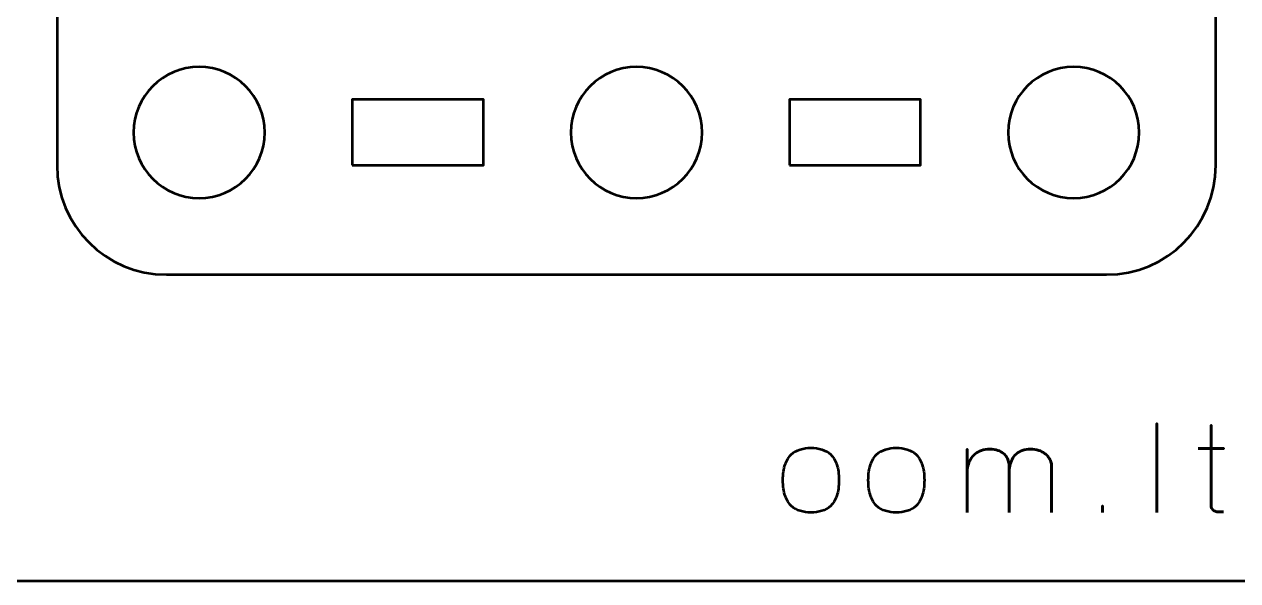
# Model space of a CAD drawing. Header units: centimetres. Extents: x -21 to 0, y -29.7 to 0.
# Drawn here: x -11.7 to -6.15, y -29.7 to -27.16 of the extents above; entities that cross this region are included whole.
import ezdxf

# ---------------------------------------------------------------- set-up
doc = ezdxf.new("R2010")
doc.units = ezdxf.units.CM
doc.header["$MEASUREMENT"] = 0
doc.layers.add('Layer 1', color=7, linetype='Continuous')

msp = doc.modelspace()

# ---------------------------------------------------------------- linework, layer by layer
at = {"layer": 'Layer 1', "color": 22, "lineweight": 53}
msp.add_open_spline([(-21.00001, -29.19995), (-21.00001, -29.19995), (-21.00001, -0.49992), (-21.00001, -0.49992), (-21.00001, -0.49992), (-21.00001, -0.22295), (-20.77692, 0.00004), (-20.49992, 0.00004), (-20.49992, 0.00004), (-20.49992, 0.00004), (-0.50006, 0.00004), (-0.50006, 0.00004), (-0.50006, 0.00004), (-0.22292, 0.00004), (0.00004, -0.22295), (0.00004, -0.49992), (0.00004, -0.49992), (0.00004, -0.49992), (0.00004, -29.19995), (0.00004, -29.19995), (0.00004, -29.19995), (0.00004, -29.47695), (-0.22292, -29.70004), (-0.50006, -29.70004), (-0.50006, -29.70004), (-0.50006, -29.70004), (-20.49992, -29.70004), (-20.49992, -29.70004), (-20.49992, -29.70004), (-20.77692, -29.70004), (-21.00001, -29.47695), (-21.00001, -29.19995)], degree=3, knots=[0, 0, 0, 0, 0.125, 0.125, 0.125, 0.125, 0.25, 0.25, 0.25, 0.25, 0.375, 0.375, 0.375, 0.375, 0.5, 0.5, 0.5, 0.5, 0.625, 0.625, 0.625, 0.625, 0.75, 0.75, 0.75, 0.75, 0.875, 0.875, 0.875, 0.875, 1, 1, 1, 1], dxfattribs=at)
at = {"layer": 'Layer 1', "color": 2, "lineweight": 53}
msp.add_open_spline([(-11.55001, -27.79994), (-11.55001, -27.79994), (-11.55001, -23.50007), (-11.55001, -23.50007), (-11.55001, -23.50007), (-11.55001, -23.22293), (-11.32692, -22.99997), (-11.04992, -22.99997), (-11.04992, -22.99997), (-11.04992, -22.99997), (-6.75005, -22.99997), (-6.75005, -22.99997), (-6.75005, -22.99997), (-6.47291, -22.99997), (-6.24995, -23.22293), (-6.24995, -23.50007), (-6.24995, -23.50007), (-6.24995, -23.50007), (-6.24995, -27.79994), (-6.24995, -27.79994), (-6.24995, -27.79994), (-6.24995, -28.07694), (-6.47291, -28.30003), (-6.75005, -28.30003), (-6.75005, -28.30003), (-6.75005, -28.30003), (-11.04992, -28.30003), (-11.04992, -28.30003), (-11.04992, -28.30003), (-11.32692, -28.30003), (-11.55001, -28.07694), (-11.55001, -27.79994)], degree=3, knots=[0, 0, 0, 0, 0.125, 0.125, 0.125, 0.125, 0.25, 0.25, 0.25, 0.25, 0.375, 0.375, 0.375, 0.375, 0.5, 0.5, 0.5, 0.5, 0.625, 0.625, 0.625, 0.625, 0.75, 0.75, 0.75, 0.75, 0.875, 0.875, 0.875, 0.875, 1, 1, 1, 1], dxfattribs=at)
at = {"layer": 'Layer 1', "lineweight": 53}
for points in [[(-10.89998, -27.35), (-10.73421, -27.35), (-10.59998, -27.48423), (-10.59998, -27.65001), (-10.59998, -27.65001), (-10.59998, -27.81567), (-10.73421, -27.95001), (-10.89998, -27.95001), (-10.89998, -27.95001), (-11.06565, -27.95001), (-11.19999, -27.81567), (-11.19999, -27.65001), (-11.19999, -27.65001), (-11.19999, -27.48423), (-11.06565, -27.35), (-10.89998, -27.35)], [(-8.89991, -27.35), (-8.73428, -27.35), (-8.59991, -27.48423), (-8.59991, -27.65001), (-8.59991, -27.65001), (-8.59991, -27.81567), (-8.73428, -27.95001), (-8.89991, -27.95001), (-8.89991, -27.95001), (-9.06568, -27.95001), (-9.19991, -27.81567), (-9.19991, -27.65001), (-9.19991, -27.65001), (-9.19991, -27.48423), (-9.06568, -27.35), (-8.89991, -27.35)], [(-6.89998, -27.35), (-6.73431, -27.35), (-6.59998, -27.48423), (-6.59998, -27.65001), (-6.59998, -27.65001), (-6.59998, -27.81567), (-6.73431, -27.95001), (-6.89998, -27.95001), (-6.89998, -27.95001), (-7.06561, -27.95001), (-7.19998, -27.81567), (-7.19998, -27.65001), (-7.19998, -27.65001), (-7.19998, -27.48423), (-7.06561, -27.35), (-6.89998, -27.35)], [(-10.19997, -27.79994), (-10.19997, -27.79994), (-10.19997, -27.49993), (-10.19997, -27.49993), (-10.19997, -27.49993), (-10.19997, -27.49993), (-9.59996, -27.49993), (-9.59996, -27.49993), (-9.59996, -27.49993), (-9.59996, -27.49993), (-9.59996, -27.79994), (-9.59996, -27.79994), (-9.59996, -27.79994), (-9.59996, -27.79994), (-10.19997, -27.79994), (-10.19997, -27.79994)], [(-8.2, -27.79994), (-8.2, -27.79994), (-8.2, -27.49993), (-8.2, -27.49993), (-8.2, -27.49993), (-8.2, -27.49993), (-7.6, -27.49993), (-7.6, -27.49993), (-7.6, -27.49993), (-7.6, -27.49993), (-7.6, -27.79994), (-7.6, -27.79994), (-7.6, -27.79994), (-7.6, -27.79994), (-8.2, -27.79994), (-8.2, -27.79994)]]:
    msp.add_open_spline(points, degree=3, knots=[0, 0, 0, 0, 0.25, 0.25, 0.25, 0.25, 0.5, 0.5, 0.5, 0.5, 0.75, 0.75, 0.75, 0.75, 1, 1, 1, 1], dxfattribs=at)
at = {"layer": 'Layer 1', "color": 30, "lineweight": 53}
for points, knots in [([(-6.51906, -29.38783), (-6.51906, -29.38783), (-6.51906, -28.98087), (-6.51906, -28.98087), (-6.51906, -28.98087), (-6.51906, -28.98087), (-6.51906, -29.38783), (-6.51906, -29.38783)], [0, 0, 0, 0, 0.5, 0.5, 0.5, 0.5, 1, 1, 1, 1]), ([(-6.21426, -29.38501), (-6.22122, -29.38557), (-6.22818, -29.38576), (-6.23496, -29.38557), (-6.23496, -29.38557), (-6.24173, -29.38538), (-6.24785, -29.38435), (-6.2534, -29.38228), (-6.2534, -29.38228), (-6.25895, -29.3803), (-6.26337, -29.37673), (-6.26675, -29.37165), (-6.26675, -29.37165), (-6.27005, -29.36657), (-6.27174, -29.35933), (-6.27183, -29.35001), (-6.27183, -29.35001), (-6.27183, -29.34559), (-6.27183, -29.33807), (-6.27183, -29.32753), (-6.27183, -29.32753), (-6.27183, -29.3169), (-6.27183, -29.3041), (-6.27183, -29.28896), (-6.27183, -29.28896), (-6.27183, -29.27381), (-6.27183, -29.25726), (-6.27183, -29.23929), (-6.27183, -29.23929), (-6.27183, -29.22132), (-6.27183, -29.20279), (-6.27183, -29.1836), (-6.27183, -29.1836), (-6.27183, -29.16441), (-6.27183, -29.1455), (-6.27183, -29.12678), (-6.27183, -29.12678), (-6.27183, -29.10806), (-6.27183, -29.09046), (-6.27183, -29.07391), (-6.27183, -29.07391), (-6.27183, -29.05735), (-6.27183, -29.04267), (-6.27183, -29.02998), (-6.27183, -29.02998), (-6.27183, -29.01718), (-6.27183, -29.00721), (-6.27183, -28.99987), (-6.27183, -28.99987), (-6.27183, -28.99263), (-6.27183, -28.98886), (-6.27183, -28.98877), (-6.27183, -28.98877), (-6.27183, -28.98886), (-6.27183, -28.99263), (-6.27183, -28.99987), (-6.27183, -28.99987), (-6.27183, -29.00721), (-6.27183, -29.01718), (-6.27183, -29.02998), (-6.27183, -29.02998), (-6.27183, -29.04267), (-6.27183, -29.05735), (-6.27183, -29.07391), (-6.27183, -29.07391), (-6.27183, -29.09046), (-6.27183, -29.10806), (-6.27183, -29.12678), (-6.27183, -29.12678), (-6.27183, -29.1455), (-6.27183, -29.16441), (-6.27183, -29.1836), (-6.27183, -29.1836), (-6.27183, -29.20279), (-6.27183, -29.22132), (-6.27183, -29.23929), (-6.27183, -29.23929), (-6.27183, -29.25726), (-6.27183, -29.27381), (-6.27183, -29.28896), (-6.27183, -29.28896), (-6.27183, -29.3041), (-6.27183, -29.3169), (-6.27183, -29.32753), (-6.27183, -29.32753), (-6.27183, -29.33807), (-6.27183, -29.34559), (-6.27183, -29.35001), (-6.27183, -29.35001), (-6.27174, -29.35933), (-6.27005, -29.36657), (-6.26675, -29.37165), (-6.26675, -29.37165), (-6.26337, -29.37673), (-6.25895, -29.3803), (-6.2534, -29.38228), (-6.2534, -29.38228), (-6.24785, -29.38435), (-6.24173, -29.38538), (-6.23496, -29.38557), (-6.23496, -29.38557), (-6.22818, -29.38576), (-6.22122, -29.38557), (-6.21426, -29.38501)], [0, 0, 0, 0, 0.0384615, 0.0384615, 0.0384615, 0.0384615, 0.0769231, 0.0769231, 0.0769231, 0.0769231, 0.1153846, 0.1153846, 0.1153846, 0.1153846, 0.1538462, 0.1538462, 0.1538462, 0.1538462, 0.1923077, 0.1923077, 0.1923077, 0.1923077, 0.2307692, 0.2307692, 0.2307692, 0.2307692, 0.2692308, 0.2692308, 0.2692308, 0.2692308, 0.3076923, 0.3076923, 0.3076923, 0.3076923, 0.3461538, 0.3461538, 0.3461538, 0.3461538, 0.3846154, 0.3846154, 0.3846154, 0.3846154, 0.4230769, 0.4230769, 0.4230769, 0.4230769, 0.4615385, 0.4615385, 0.4615385, 0.4615385, 0.5, 0.5, 0.5, 0.5, 0.5384615, 0.5384615, 0.5384615, 0.5384615, 0.5769231, 0.5769231, 0.5769231, 0.5769231, 0.6153846, 0.6153846, 0.6153846, 0.6153846, 0.6538462, 0.6538462, 0.6538462, 0.6538462, 0.6923077, 0.6923077, 0.6923077, 0.6923077, 0.7307692, 0.7307692, 0.7307692, 0.7307692, 0.7692308, 0.7692308, 0.7692308, 0.7692308, 0.8076923, 0.8076923, 0.8076923, 0.8076923, 0.8461538, 0.8461538, 0.8461538, 0.8461538, 0.8846154, 0.8846154, 0.8846154, 0.8846154, 0.9230769, 0.9230769, 0.9230769, 0.9230769, 0.9615385, 0.9615385, 0.9615385, 0.9615385, 1, 1, 1, 1]), ([(-8.10175, -29.38783), (-8.08397, -29.38792), (-8.06742, -29.38567), (-8.05199, -29.38087), (-8.05199, -29.38087), (-8.03656, -29.37607), (-8.02292, -29.36807), (-8.01125, -29.35688), (-8.01125, -29.35688), (-7.99949, -29.34569), (-7.99037, -29.33054), (-7.98369, -29.31135), (-7.98369, -29.31135), (-7.97711, -29.29225), (-7.97372, -29.26845), (-7.97362, -29.23995), (-7.97362, -29.23995), (-7.97372, -29.21154), (-7.97711, -29.18783), (-7.98369, -29.16883), (-7.98369, -29.16883), (-7.99037, -29.14982), (-7.99949, -29.13468), (-8.01125, -29.12348), (-8.01125, -29.12348), (-8.02292, -29.11238), (-8.03656, -29.10439), (-8.05199, -29.09959), (-8.05199, -29.09959), (-8.06742, -29.09479), (-8.08397, -29.09253), (-8.10175, -29.09263), (-8.10175, -29.09263), (-8.11934, -29.09253), (-8.1359, -29.09479), (-8.15133, -29.09959), (-8.15133, -29.09959), (-8.16676, -29.10439), (-8.1803, -29.11238), (-8.19206, -29.12348), (-8.19206, -29.12348), (-8.20382, -29.13468), (-8.21304, -29.14982), (-8.21972, -29.16883), (-8.21972, -29.16883), (-8.2264, -29.18783), (-8.22979, -29.21154), (-8.22988, -29.23995), (-8.22988, -29.23995), (-8.22979, -29.26845), (-8.2264, -29.29225), (-8.21972, -29.31135), (-8.21972, -29.31135), (-8.21304, -29.33054), (-8.20382, -29.34569), (-8.19206, -29.35688), (-8.19206, -29.35688), (-8.1803, -29.36807), (-8.16676, -29.37607), (-8.15133, -29.38087), (-8.15133, -29.38087), (-8.1359, -29.38567), (-8.11934, -29.38792), (-8.10175, -29.38783)], [0, 0, 0, 0, 0.0625, 0.0625, 0.0625, 0.0625, 0.125, 0.125, 0.125, 0.125, 0.1875, 0.1875, 0.1875, 0.1875, 0.25, 0.25, 0.25, 0.25, 0.3125, 0.3125, 0.3125, 0.3125, 0.375, 0.375, 0.375, 0.375, 0.4375, 0.4375, 0.4375, 0.4375, 0.5, 0.5, 0.5, 0.5, 0.5625, 0.5625, 0.5625, 0.5625, 0.625, 0.625, 0.625, 0.625, 0.6875, 0.6875, 0.6875, 0.6875, 0.75, 0.75, 0.75, 0.75, 0.8125, 0.8125, 0.8125, 0.8125, 0.875, 0.875, 0.875, 0.875, 0.9375, 0.9375, 0.9375, 0.9375, 1, 1, 1, 1]), ([(-8.10175, -29.38783), (-8.08397, -29.38792), (-8.06742, -29.38567), (-8.05199, -29.38087), (-8.05199, -29.38087), (-8.03656, -29.37607), (-8.02292, -29.36807), (-8.01125, -29.35688), (-8.01125, -29.35688), (-7.99949, -29.34569), (-7.99037, -29.33054), (-7.98369, -29.31135), (-7.98369, -29.31135), (-7.97711, -29.29225), (-7.97372, -29.26845), (-7.97362, -29.23995), (-7.97362, -29.23995), (-7.97372, -29.21154), (-7.97711, -29.18783), (-7.98369, -29.16883), (-7.98369, -29.16883), (-7.99037, -29.14982), (-7.99949, -29.13468), (-8.01125, -29.12348), (-8.01125, -29.12348), (-8.02292, -29.11238), (-8.03656, -29.10439), (-8.05199, -29.09959), (-8.05199, -29.09959), (-8.06742, -29.09479), (-8.08397, -29.09253), (-8.10175, -29.09263), (-8.10175, -29.09263), (-8.11934, -29.09253), (-8.1359, -29.09479), (-8.15133, -29.09959), (-8.15133, -29.09959), (-8.16676, -29.10439), (-8.1803, -29.11238), (-8.19206, -29.12348), (-8.19206, -29.12348), (-8.20382, -29.13468), (-8.21304, -29.14982), (-8.21972, -29.16883), (-8.21972, -29.16883), (-8.2264, -29.18783), (-8.22979, -29.21154), (-8.22988, -29.23995), (-8.22988, -29.23995), (-8.22979, -29.26845), (-8.2264, -29.29225), (-8.21972, -29.31135), (-8.21972, -29.31135), (-8.21304, -29.33054), (-8.20382, -29.34569), (-8.19206, -29.35688), (-8.19206, -29.35688), (-8.1803, -29.36807), (-8.16676, -29.37607), (-8.15133, -29.38087), (-8.15133, -29.38087), (-8.1359, -29.38567), (-8.11934, -29.38792), (-8.10175, -29.38783)], [0, 0, 0, 0, 0.0625, 0.0625, 0.0625, 0.0625, 0.125, 0.125, 0.125, 0.125, 0.1875, 0.1875, 0.1875, 0.1875, 0.25, 0.25, 0.25, 0.25, 0.3125, 0.3125, 0.3125, 0.3125, 0.375, 0.375, 0.375, 0.375, 0.4375, 0.4375, 0.4375, 0.4375, 0.5, 0.5, 0.5, 0.5, 0.5625, 0.5625, 0.5625, 0.5625, 0.625, 0.625, 0.625, 0.625, 0.6875, 0.6875, 0.6875, 0.6875, 0.75, 0.75, 0.75, 0.75, 0.8125, 0.8125, 0.8125, 0.8125, 0.875, 0.875, 0.875, 0.875, 0.9375, 0.9375, 0.9375, 0.9375, 1, 1, 1, 1]), ([(-7.71116, -29.38783), (-7.69338, -29.38792), (-7.67683, -29.38567), (-7.6614, -29.38087), (-7.6614, -29.38087), (-7.64597, -29.37607), (-7.63233, -29.36807), (-7.62066, -29.35688), (-7.62066, -29.35688), (-7.6089, -29.34569), (-7.59978, -29.33054), (-7.5931, -29.31135), (-7.5931, -29.31135), (-7.58652, -29.29225), (-7.58313, -29.26845), (-7.58303, -29.23995), (-7.58303, -29.23995), (-7.58313, -29.21154), (-7.58652, -29.18783), (-7.5931, -29.16883), (-7.5931, -29.16883), (-7.59978, -29.14982), (-7.6089, -29.13468), (-7.62066, -29.12348), (-7.62066, -29.12348), (-7.63233, -29.11238), (-7.64597, -29.10439), (-7.6614, -29.09959), (-7.6614, -29.09959), (-7.67683, -29.09479), (-7.69338, -29.09253), (-7.71116, -29.09263), (-7.71116, -29.09263), (-7.72875, -29.09253), (-7.74531, -29.09479), (-7.76074, -29.09959), (-7.76074, -29.09959), (-7.77617, -29.10439), (-7.78971, -29.11238), (-7.80147, -29.12348), (-7.80147, -29.12348), (-7.81323, -29.13468), (-7.82245, -29.14982), (-7.82913, -29.16883), (-7.82913, -29.16883), (-7.83581, -29.18783), (-7.8392, -29.21154), (-7.83929, -29.23995), (-7.83929, -29.23995), (-7.8392, -29.26845), (-7.83581, -29.29225), (-7.82913, -29.31135), (-7.82913, -29.31135), (-7.82245, -29.33054), (-7.81323, -29.34569), (-7.80147, -29.35688), (-7.80147, -29.35688), (-7.78971, -29.36807), (-7.77617, -29.37607), (-7.76074, -29.38087), (-7.76074, -29.38087), (-7.74531, -29.38567), (-7.72875, -29.38792), (-7.71116, -29.38783)], [0, 0, 0, 0, 0.0625, 0.0625, 0.0625, 0.0625, 0.125, 0.125, 0.125, 0.125, 0.1875, 0.1875, 0.1875, 0.1875, 0.25, 0.25, 0.25, 0.25, 0.3125, 0.3125, 0.3125, 0.3125, 0.375, 0.375, 0.375, 0.375, 0.4375, 0.4375, 0.4375, 0.4375, 0.5, 0.5, 0.5, 0.5, 0.5625, 0.5625, 0.5625, 0.5625, 0.625, 0.625, 0.625, 0.625, 0.6875, 0.6875, 0.6875, 0.6875, 0.75, 0.75, 0.75, 0.75, 0.8125, 0.8125, 0.8125, 0.8125, 0.875, 0.875, 0.875, 0.875, 0.9375, 0.9375, 0.9375, 0.9375, 1, 1, 1, 1]), ([(-7.71116, -29.38783), (-7.69338, -29.38792), (-7.67683, -29.38567), (-7.6614, -29.38087), (-7.6614, -29.38087), (-7.64597, -29.37607), (-7.63233, -29.36807), (-7.62066, -29.35688), (-7.62066, -29.35688), (-7.6089, -29.34569), (-7.59978, -29.33054), (-7.5931, -29.31135), (-7.5931, -29.31135), (-7.58652, -29.29225), (-7.58313, -29.26845), (-7.58303, -29.23995), (-7.58303, -29.23995), (-7.58313, -29.21154), (-7.58652, -29.18783), (-7.5931, -29.16883), (-7.5931, -29.16883), (-7.59978, -29.14982), (-7.6089, -29.13468), (-7.62066, -29.12348), (-7.62066, -29.12348), (-7.63233, -29.11238), (-7.64597, -29.10439), (-7.6614, -29.09959), (-7.6614, -29.09959), (-7.67683, -29.09479), (-7.69338, -29.09253), (-7.71116, -29.09263), (-7.71116, -29.09263), (-7.72875, -29.09253), (-7.74531, -29.09479), (-7.76074, -29.09959), (-7.76074, -29.09959), (-7.77617, -29.10439), (-7.78971, -29.11238), (-7.80147, -29.12348), (-7.80147, -29.12348), (-7.81323, -29.13468), (-7.82245, -29.14982), (-7.82913, -29.16883), (-7.82913, -29.16883), (-7.83581, -29.18783), (-7.8392, -29.21154), (-7.83929, -29.23995), (-7.83929, -29.23995), (-7.8392, -29.26845), (-7.83581, -29.29225), (-7.82913, -29.31135), (-7.82913, -29.31135), (-7.82245, -29.33054), (-7.81323, -29.34569), (-7.80147, -29.35688), (-7.80147, -29.35688), (-7.78971, -29.36807), (-7.77617, -29.37607), (-7.76074, -29.38087), (-7.76074, -29.38087), (-7.74531, -29.38567), (-7.72875, -29.38792), (-7.71116, -29.38783)], [0, 0, 0, 0, 0.0625, 0.0625, 0.0625, 0.0625, 0.125, 0.125, 0.125, 0.125, 0.1875, 0.1875, 0.1875, 0.1875, 0.25, 0.25, 0.25, 0.25, 0.3125, 0.3125, 0.3125, 0.3125, 0.375, 0.375, 0.375, 0.375, 0.4375, 0.4375, 0.4375, 0.4375, 0.5, 0.5, 0.5, 0.5, 0.5625, 0.5625, 0.5625, 0.5625, 0.625, 0.625, 0.625, 0.625, 0.6875, 0.6875, 0.6875, 0.6875, 0.75, 0.75, 0.75, 0.75, 0.8125, 0.8125, 0.8125, 0.8125, 0.875, 0.875, 0.875, 0.875, 0.9375, 0.9375, 0.9375, 0.9375, 1, 1, 1, 1]), ([(-7.19527, -29.38783), (-7.19527, -29.38774), (-7.19527, -29.38501), (-7.19527, -29.37965), (-7.19527, -29.37965), (-7.19527, -29.37438), (-7.19527, -29.36713), (-7.19527, -29.35801), (-7.19527, -29.35801), (-7.19527, -29.34879), (-7.19527, -29.33844), (-7.19527, -29.32678), (-7.19527, -29.32678), (-7.19527, -29.31521), (-7.19527, -29.30307), (-7.19527, -29.29028), (-7.19527, -29.29028), (-7.19527, -29.27758), (-7.19527, -29.26506), (-7.19527, -29.25265), (-7.19527, -29.25265), (-7.19527, -29.24023), (-7.19527, -29.22856), (-7.19527, -29.21784), (-7.19527, -29.21784), (-7.19527, -29.20702), (-7.19527, -29.1978), (-7.19527, -29.18999), (-7.19527, -29.18999), (-7.19527, -29.18228), (-7.19527, -29.17673), (-7.19527, -29.17334), (-7.19527, -29.17334), (-7.19517, -29.16807), (-7.19602, -29.16215), (-7.19762, -29.15566), (-7.19762, -29.15566), (-7.19922, -29.14907), (-7.20195, -29.14249), (-7.2058, -29.1359), (-7.2058, -29.1359), (-7.20966, -29.12922), (-7.21502, -29.12311), (-7.2217, -29.11746), (-7.2217, -29.11746), (-7.22847, -29.11182), (-7.23694, -29.1073), (-7.2471, -29.10382), (-7.2471, -29.10382), (-7.25736, -29.10034), (-7.26958, -29.09846), (-7.28388, -29.09827), (-7.28388, -29.09827), (-7.29818, -29.09827), (-7.31098, -29.10025), (-7.32217, -29.1042), (-7.32217, -29.1042), (-7.33346, -29.10824), (-7.34315, -29.11379), (-7.35143, -29.12085), (-7.35143, -29.12085), (-7.35961, -29.12791), (-7.36648, -29.136), (-7.37184, -29.14521), (-7.37184, -29.14521), (-7.3772, -29.15434), (-7.38116, -29.16403), (-7.38379, -29.17438), (-7.38379, -29.17438), (-7.38642, -29.18463), (-7.38774, -29.19507), (-7.38774, -29.20552), (-7.38774, -29.20552), (-7.38774, -29.19507), (-7.38642, -29.18463), (-7.38379, -29.17438), (-7.38379, -29.17438), (-7.38116, -29.16403), (-7.3772, -29.15434), (-7.37184, -29.14521), (-7.37184, -29.14521), (-7.36648, -29.136), (-7.35961, -29.12791), (-7.35143, -29.12085), (-7.35143, -29.12085), (-7.34315, -29.11379), (-7.33346, -29.10824), (-7.32217, -29.1042), (-7.32217, -29.1042), (-7.31098, -29.10025), (-7.29818, -29.09827), (-7.28388, -29.09827), (-7.28388, -29.09827), (-7.26958, -29.09846), (-7.25736, -29.10034), (-7.2471, -29.10382), (-7.2471, -29.10382), (-7.23694, -29.1073), (-7.22847, -29.11182), (-7.2217, -29.11746), (-7.2217, -29.11746), (-7.21502, -29.12311), (-7.20966, -29.12922), (-7.2058, -29.1359), (-7.2058, -29.1359), (-7.20195, -29.14249), (-7.19922, -29.14907), (-7.19762, -29.15566), (-7.19762, -29.15566), (-7.19602, -29.16215), (-7.19517, -29.16807), (-7.19527, -29.17334), (-7.19527, -29.17334), (-7.19527, -29.17673), (-7.19527, -29.18228), (-7.19527, -29.18999), (-7.19527, -29.18999), (-7.19527, -29.1978), (-7.19527, -29.20702), (-7.19527, -29.21784), (-7.19527, -29.21784), (-7.19527, -29.22856), (-7.19527, -29.24023), (-7.19527, -29.25265), (-7.19527, -29.25265), (-7.19527, -29.26506), (-7.19527, -29.27758), (-7.19527, -29.29028), (-7.19527, -29.29028), (-7.19527, -29.30307), (-7.19527, -29.31521), (-7.19527, -29.32678), (-7.19527, -29.32678), (-7.19527, -29.33844), (-7.19527, -29.34879), (-7.19527, -29.35801), (-7.19527, -29.35801), (-7.19527, -29.36713), (-7.19527, -29.37438), (-7.19527, -29.37965), (-7.19527, -29.37965), (-7.19527, -29.38501), (-7.19527, -29.38774), (-7.19527, -29.38783)], [0, 0, 0, 0, 0.0277778, 0.0277778, 0.0277778, 0.0277778, 0.0555556, 0.0555556, 0.0555556, 0.0555556, 0.0833333, 0.0833333, 0.0833333, 0.0833333, 0.1111111, 0.1111111, 0.1111111, 0.1111111, 0.1388889, 0.1388889, 0.1388889, 0.1388889, 0.1666667, 0.1666667, 0.1666667, 0.1666667, 0.1944444, 0.1944444, 0.1944444, 0.1944444, 0.2222222, 0.2222222, 0.2222222, 0.2222222, 0.25, 0.25, 0.25, 0.25, 0.2777778, 0.2777778, 0.2777778, 0.2777778, 0.3055556, 0.3055556, 0.3055556, 0.3055556, 0.3333333, 0.3333333, 0.3333333, 0.3333333, 0.3611111, 0.3611111, 0.3611111, 0.3611111, 0.3888889, 0.3888889, 0.3888889, 0.3888889, 0.4166667, 0.4166667, 0.4166667, 0.4166667, 0.4444444, 0.4444444, 0.4444444, 0.4444444, 0.4722222, 0.4722222, 0.4722222, 0.4722222, 0.5, 0.5, 0.5, 0.5, 0.5277778, 0.5277778, 0.5277778, 0.5277778, 0.5555556, 0.5555556, 0.5555556, 0.5555556, 0.5833333, 0.5833333, 0.5833333, 0.5833333, 0.6111111, 0.6111111, 0.6111111, 0.6111111, 0.6388889, 0.6388889, 0.6388889, 0.6388889, 0.6666667, 0.6666667, 0.6666667, 0.6666667, 0.6944444, 0.6944444, 0.6944444, 0.6944444, 0.7222222, 0.7222222, 0.7222222, 0.7222222, 0.75, 0.75, 0.75, 0.75, 0.7777778, 0.7777778, 0.7777778, 0.7777778, 0.8055556, 0.8055556, 0.8055556, 0.8055556, 0.8333333, 0.8333333, 0.8333333, 0.8333333, 0.8611111, 0.8611111, 0.8611111, 0.8611111, 0.8888889, 0.8888889, 0.8888889, 0.8888889, 0.9166667, 0.9166667, 0.9166667, 0.9166667, 0.9444444, 0.9444444, 0.9444444, 0.9444444, 0.9722222, 0.9722222, 0.9722222, 0.9722222, 1, 1, 1, 1]), ([(-7.38774, -29.38783), (-7.38774, -29.38783), (-7.38774, -29.09827), (-7.38774, -29.09827), (-7.38774, -29.09827), (-7.38774, -29.09827), (-7.38774, -29.38783), (-7.38774, -29.38783)], [0, 0, 0, 0, 0.5, 0.5, 0.5, 0.5, 1, 1, 1, 1]), ([(-7.0011, -29.38783), (-7.0011, -29.38774), (-7.0011, -29.38501), (-7.0011, -29.37965), (-7.0011, -29.37965), (-7.0011, -29.37438), (-7.0011, -29.36713), (-7.0011, -29.35801), (-7.0011, -29.35801), (-7.0011, -29.34879), (-7.0011, -29.33844), (-7.0011, -29.32678), (-7.0011, -29.32678), (-7.0011, -29.31521), (-7.0011, -29.30307), (-7.0011, -29.29028), (-7.0011, -29.29028), (-7.0011, -29.27758), (-7.0011, -29.26506), (-7.0011, -29.25265), (-7.0011, -29.25265), (-7.0011, -29.24023), (-7.0011, -29.22856), (-7.0011, -29.21784), (-7.0011, -29.21784), (-7.0011, -29.20702), (-7.0011, -29.1978), (-7.0011, -29.18999), (-7.0011, -29.18999), (-7.0011, -29.18228), (-7.0011, -29.17673), (-7.0011, -29.17334), (-7.0011, -29.17334), (-7.0011, -29.16807), (-7.00213, -29.16215), (-7.0043, -29.15566), (-7.0043, -29.15566), (-7.00637, -29.14907), (-7.00975, -29.14249), (-7.01446, -29.1359), (-7.01446, -29.1359), (-7.01907, -29.12922), (-7.02518, -29.12311), (-7.03271, -29.11746), (-7.03271, -29.11746), (-7.04023, -29.11182), (-7.04936, -29.1073), (-7.06008, -29.10382), (-7.06008, -29.10382), (-7.07081, -29.10034), (-7.08332, -29.09846), (-7.09762, -29.09827), (-7.09762, -29.09827), (-7.11192, -29.09827), (-7.12452, -29.10025), (-7.13534, -29.1042), (-7.13534, -29.1042), (-7.14607, -29.10824), (-7.15529, -29.11379), (-7.163, -29.12085), (-7.163, -29.12085), (-7.17062, -29.12791), (-7.17673, -29.136), (-7.18153, -29.14521), (-7.18153, -29.14521), (-7.18633, -29.15434), (-7.18981, -29.16403), (-7.19197, -29.17438), (-7.19197, -29.17438), (-7.19423, -29.18463), (-7.19527, -29.19507), (-7.19527, -29.20552), (-7.19527, -29.20552), (-7.19527, -29.19507), (-7.19423, -29.18463), (-7.19197, -29.17438), (-7.19197, -29.17438), (-7.18981, -29.16403), (-7.18633, -29.15434), (-7.18153, -29.14521), (-7.18153, -29.14521), (-7.17673, -29.136), (-7.17062, -29.12791), (-7.163, -29.12085), (-7.163, -29.12085), (-7.15529, -29.11379), (-7.14607, -29.10824), (-7.13534, -29.1042), (-7.13534, -29.1042), (-7.12452, -29.10025), (-7.11192, -29.09827), (-7.09762, -29.09827), (-7.09762, -29.09827), (-7.08332, -29.09846), (-7.07081, -29.10034), (-7.06008, -29.10382), (-7.06008, -29.10382), (-7.04936, -29.1073), (-7.04023, -29.11182), (-7.03271, -29.11746), (-7.03271, -29.11746), (-7.02518, -29.12311), (-7.01907, -29.12922), (-7.01446, -29.1359), (-7.01446, -29.1359), (-7.00975, -29.14249), (-7.00637, -29.14907), (-7.0043, -29.15566), (-7.0043, -29.15566), (-7.00213, -29.16215), (-7.0011, -29.16807), (-7.0011, -29.17334), (-7.0011, -29.17334), (-7.0011, -29.17673), (-7.0011, -29.18228), (-7.0011, -29.18999), (-7.0011, -29.18999), (-7.0011, -29.1978), (-7.0011, -29.20702), (-7.0011, -29.21784), (-7.0011, -29.21784), (-7.0011, -29.22856), (-7.0011, -29.24023), (-7.0011, -29.25265), (-7.0011, -29.25265), (-7.0011, -29.26506), (-7.0011, -29.27758), (-7.0011, -29.29028), (-7.0011, -29.29028), (-7.0011, -29.30307), (-7.0011, -29.31521), (-7.0011, -29.32678), (-7.0011, -29.32678), (-7.0011, -29.33844), (-7.0011, -29.34879), (-7.0011, -29.35801), (-7.0011, -29.35801), (-7.0011, -29.36713), (-7.0011, -29.37438), (-7.0011, -29.37965), (-7.0011, -29.37965), (-7.0011, -29.38501), (-7.0011, -29.38774), (-7.0011, -29.38783)], [0, 0, 0, 0, 0.0277778, 0.0277778, 0.0277778, 0.0277778, 0.0555556, 0.0555556, 0.0555556, 0.0555556, 0.0833333, 0.0833333, 0.0833333, 0.0833333, 0.1111111, 0.1111111, 0.1111111, 0.1111111, 0.1388889, 0.1388889, 0.1388889, 0.1388889, 0.1666667, 0.1666667, 0.1666667, 0.1666667, 0.1944444, 0.1944444, 0.1944444, 0.1944444, 0.2222222, 0.2222222, 0.2222222, 0.2222222, 0.25, 0.25, 0.25, 0.25, 0.2777778, 0.2777778, 0.2777778, 0.2777778, 0.3055556, 0.3055556, 0.3055556, 0.3055556, 0.3333333, 0.3333333, 0.3333333, 0.3333333, 0.3611111, 0.3611111, 0.3611111, 0.3611111, 0.3888889, 0.3888889, 0.3888889, 0.3888889, 0.4166667, 0.4166667, 0.4166667, 0.4166667, 0.4444444, 0.4444444, 0.4444444, 0.4444444, 0.4722222, 0.4722222, 0.4722222, 0.4722222, 0.5, 0.5, 0.5, 0.5, 0.5277778, 0.5277778, 0.5277778, 0.5277778, 0.5555556, 0.5555556, 0.5555556, 0.5555556, 0.5833333, 0.5833333, 0.5833333, 0.5833333, 0.6111111, 0.6111111, 0.6111111, 0.6111111, 0.6388889, 0.6388889, 0.6388889, 0.6388889, 0.6666667, 0.6666667, 0.6666667, 0.6666667, 0.6944444, 0.6944444, 0.6944444, 0.6944444, 0.7222222, 0.7222222, 0.7222222, 0.7222222, 0.75, 0.75, 0.75, 0.75, 0.7777778, 0.7777778, 0.7777778, 0.7777778, 0.8055556, 0.8055556, 0.8055556, 0.8055556, 0.8333333, 0.8333333, 0.8333333, 0.8333333, 0.8611111, 0.8611111, 0.8611111, 0.8611111, 0.8888889, 0.8888889, 0.8888889, 0.8888889, 0.9166667, 0.9166667, 0.9166667, 0.9166667, 0.9444444, 0.9444444, 0.9444444, 0.9444444, 0.9722222, 0.9722222, 0.9722222, 0.9722222, 1, 1, 1, 1]), ([(-6.3311, -29.09545), (-6.3311, -29.09545), (-6.21313, -29.09545), (-6.21313, -29.09545), (-6.21313, -29.09545), (-6.21313, -29.09545), (-6.3311, -29.09545), (-6.3311, -29.09545)], [0, 0, 0, 0, 0.5, 0.5, 0.5, 0.5, 1, 1, 1, 1]), ([(-6.76798, -29.38783), (-6.76798, -29.38783), (-6.76798, -29.35679), (-6.76798, -29.35679), (-6.76798, -29.35679), (-6.76798, -29.35679), (-6.76798, -29.38783), (-6.76798, -29.38783)], [0, 0, 0, 0, 0.5, 0.5, 0.5, 0.5, 1, 1, 1, 1])]:
    msp.add_open_spline(points, degree=3, knots=knots, dxfattribs=at)

doc.saveas('drawing.dxf')
